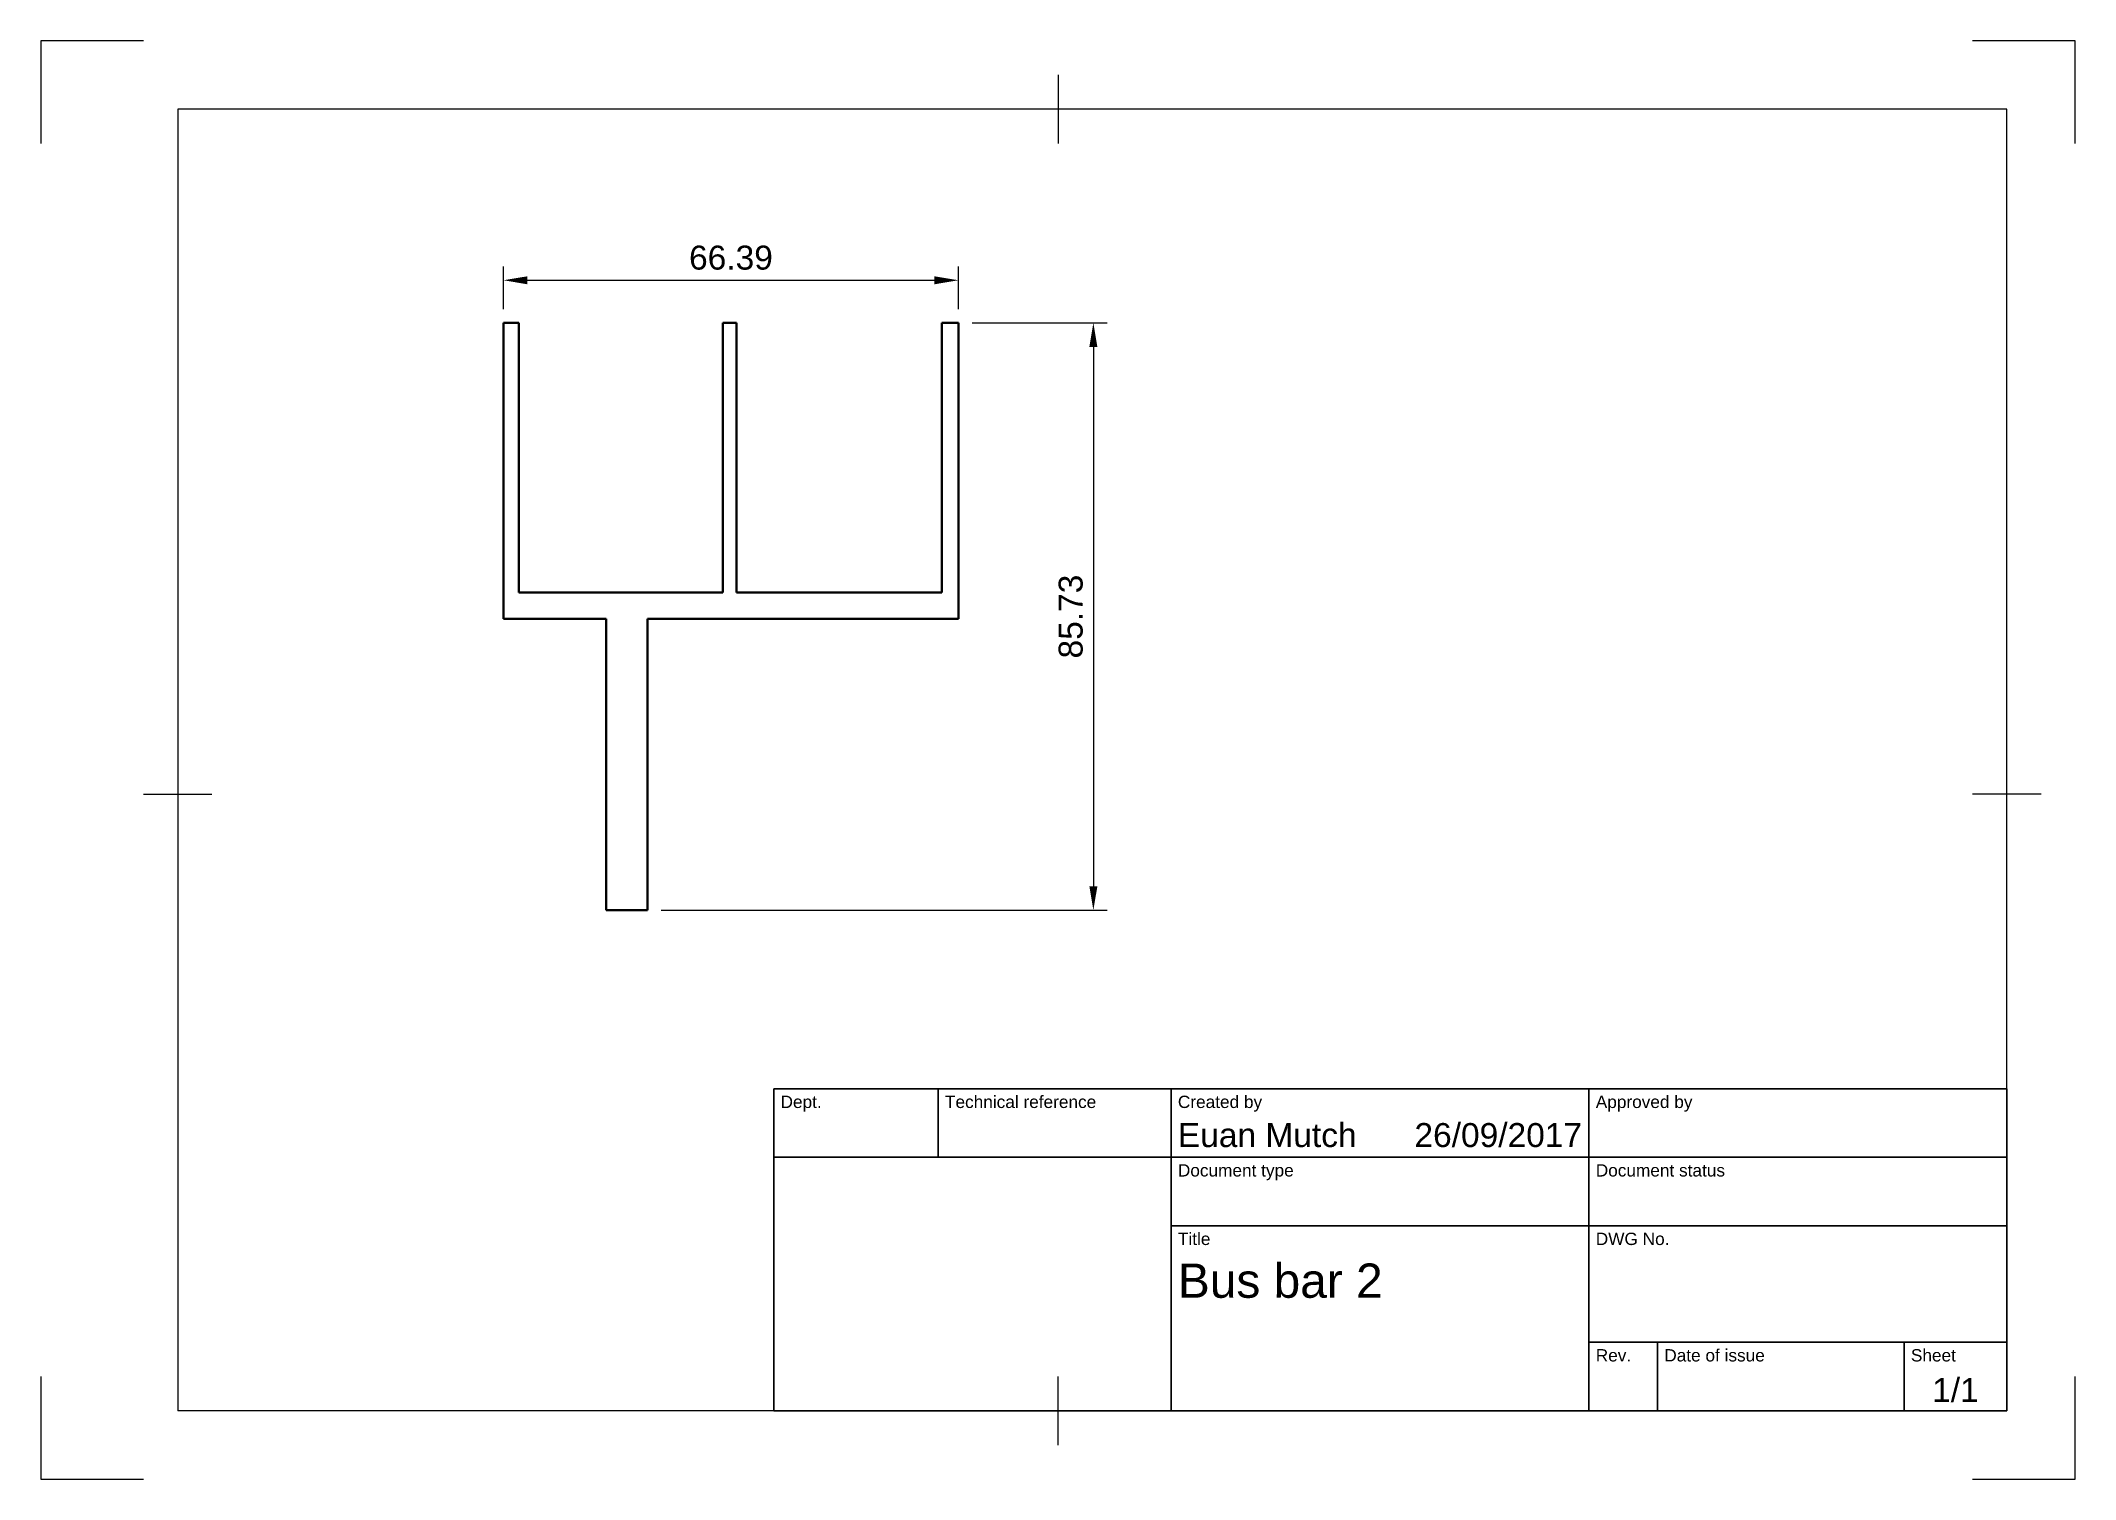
# Model space of a CAD drawing. Header units: millimetres. Extents: x 0 to 297, y 0 to 210.
import ezdxf
from ezdxf.enums import TextEntityAlignment as Align

# ---------------------------------------------------------------- set-up
doc = ezdxf.new("R2010")
doc.units = ezdxf.units.MM
doc.header["$LTSCALE"] = 0.75
for name, color, linetype, lineweight in [('Border', 7, 'Continuous', 25), ('Dimensions', 7, 'Continuous', 25), ('TitleBlock', 7, 'Continuous', 35), ('Visible', 7, 'Continuous', 50)]:
    doc.layers.add(name, color=color, linetype=linetype, lineweight=lineweight)
doc.styles.add('FusionTitle', font='arial.ttf')
doc.styles.get("Standard").update_dxf_attribs({"font": 'arial.ttf'})
doc.dimstyles.new('ISO-25', dxfattribs={"dimtxt": 3.5, "dimasz": 3.5, "dimexe": 2, "dimexo": 2, "dimgap": 1.5, "dimtad": 1, "dimdsep": 46, "dimtxsty": 'Standard', "dimcen": 0, "dimclrd": 256, "dimclre": 256, "dimclrt": 256, "dimazin": 3, "dimtp": 0.1, "dimtm": 0.1, "dimtfac": 0.714, "dimtmove": 0, "dimatfit": 3, "dimfxl": 1, "dimarcsym": 0})

# ---------------------------------------------------------------- blocks, each defined once
blk = doc.blocks.new('CustomObjectsInViewport3_0')
at = {"layer": 'Visible'}
for p, q in [((67.56, 168.8), (67.56, 125.62)), ((69.82, 168.8), (67.56, 168.8)), ((69.82, 129.43), (69.82, 168.8)), ((99.56, 168.8), (99.56, 129.43)), ((101.57, 168.8), (99.56, 168.8)), ((101.57, 129.43), (101.57, 168.8)), ((131.56, 168.8), (131.56, 129.43)), ((133.96, 168.8), (131.56, 168.8)), ((133.96, 125.62), (133.96, 168.8)), ((99.56, 129.43), (69.82, 129.43)), ((131.56, 129.43), (101.57, 129.43)), ((67.56, 125.62), (82.56, 125.62)), ((82.56, 125.62), (82.56, 83.07)), ((88.56, 125.62), (133.96, 125.62)), ((88.56, 83.07), (88.56, 125.62)), ((82.56, 83.07), (88.56, 83.07))]:
    blk.add_line(p, q, dxfattribs=at)
blk = doc.blocks.new('ISO_A4(L)_SHEET')
at = {"layer": 'Border'}
for p, q in [((0, 210), (0, 195)), ((15, 210), (0, 210)), ((297, 210), (282, 210)), ((297, 195), (297, 210)), ((148.5, 205), (148.5, 195)), ((287, 200), (20, 200)), ((20, 200), (20, 10)), ((287, 10), (287, 200)), ((15, 100), (25, 100)), ((292, 100), (282, 100)), ((0, 15), (0, 0)), ((148.5, 5), (148.5, 15)), ((297, 0), (297, 15)), ((287, 10), (20, 10)), ((0, 0), (15, 0)), ((282, 0), (297, 0))]:
    blk.add_line(p, q, dxfattribs=at)
blk = doc.blocks.new('ISO_TITLEBLOCK')
at = {"layer": 'TitleBlock'}
for p, q in [((0, 47), (-180, 47)), ((-180, 47), (-180, 0)), ((-156, 37), (-156, 47)), ((-122, 0), (-122, 47)), ((-61, 0), (-61, 47)), ((0, 0), (0, 47)), ((-180, 37), (0, 37)), ((-122, 27), (0, 27)), ((-61, 10), (0, 10)), ((-51, 0), (-51, 10)), ((-15, 0), (-15, 10)), ((-180, 0), (0, 0))]:
    blk.add_line(p, q, dxfattribs=at)
at = {"layer": 'TitleBlock', "style": 'FusionTitle'}
for s, p in [('Dept.', (-179, 46)), ('Technical reference', (-155, 46)), ('Created by', (-121, 46)), ('Approved by', (-60, 46)), ('Document type', (-121, 36)), ('Document status', (-60, 36)), ('Title', (-121, 26)), ('DWG No.', (-60, 26)), ('Rev.', (-60, 9)), ('Date of issue', (-50, 9)), ('Sheet', (-14, 9))]:
    blk.add_text(s, height=1.8, dxfattribs=at).set_placement(p, align=Align.TOP_LEFT)
for tag, p, height in [('DEPT', (-179, 38.5), 3.5), ('TECHNICAL_REFERENCE', (-155, 38.5), 3.5), ('CREATED_BY', (-121, 38.5), 3.5), ('APPROVED_BY', (-60, 38.5), 3.5), ('DOCUMENT_TYPE', (-121, 28.5), 3.5), ('DOCUMENT_STATUS', (-60, 28.5), 3.5), ('TITLE_1', (-121, 16.5), 5), ('TITLE_2', (-121, 9), 5), ('TITLE_3', (-121, 1.5), 5), ('DATE_OF_ISSUE', (-50, 1.5), 3.5)]:
    blk.add_attdef(tag, p, '', height=height, dxfattribs=at)
for tag, p in [('CREATED_DATE', (-62, 38.5)), ('APPROVED_DATE', (-1, 38.5))]:
    blk.add_attdef(tag, text='', height=3.5, dxfattribs=at).set_placement(p, align=Align.RIGHT)
for tag, height, p in [('DRAWING_NUMBER', 5, (-30.5, 16.6)), ('REV', 3.5, (-56, 3.1)), ('SHEET', 3.5, (-7.5, 3.1))]:
    blk.add_attdef(tag, text='', height=height, dxfattribs=at).set_placement(p, align=Align.MIDDLE)
blk = doc.blocks.new('*D6')
at = {"layer": 'Defpoints', "color": 0, "transparency": 16777216}
for p in [(133.96, 168.8), (88.56, 83.07), (153.66, 83.07)]:
    blk.add_point(p, dxfattribs=at)
at = {"layer": 'Dimensions', "lineweight": -2, "transparency": 16777216}
for p, q in [((135.96, 168.8), (155.66, 168.8)), ((153.66, 165.3), (153.66, 86.57)), ((90.56, 83.07), (155.66, 83.07))]:
    blk.add_line(p, q, dxfattribs=at)
at = {"layer": 'Dimensions', "transparency": 16777216}
for points in [[(153.08, 165.3), (154.25, 165.3), (153.66, 168.8)], [(153.08, 86.57), (154.25, 86.57), (153.66, 83.07)]]:
    blk.add_solid(points, dxfattribs=at)
at = {"layer": 'Dimensions', "transparency": 16777216, "insert": (150.37, 125.94), "char_height": 3.5, "attachment_point": 5, "rotation": 90}
blk.add_mtext('85.73', dxfattribs=at)
blk = doc.blocks.new('*D7')
at = {"layer": 'Defpoints', "color": 0, "transparency": 16777216}
for p in [(133.96, 175.03), (67.56, 168.8), (133.96, 168.8)]:
    blk.add_point(p, dxfattribs=at)
at = {"layer": 'Dimensions', "lineweight": -2, "transparency": 16777216}
for p, q in [((67.56, 170.8), (67.56, 177.03)), ((133.96, 170.8), (133.96, 177.03)), ((71.06, 175.03), (130.46, 175.03))]:
    blk.add_line(p, q, dxfattribs=at)
at = {"layer": 'Dimensions', "transparency": 16777216}
for points in [[(71.06, 175.61), (71.06, 174.44), (67.56, 175.03)], [(130.46, 175.61), (130.46, 174.44), (133.96, 175.03)]]:
    blk.add_solid(points, dxfattribs=at)
at = {"layer": 'Dimensions', "transparency": 16777216, "insert": (100.76, 178.31), "char_height": 3.5, "attachment_point": 5}
blk.add_mtext('66.39', dxfattribs=at)

msp = doc.modelspace()

# ---------------------------------------------------------------- block references
msp.add_blockref('CustomObjectsInViewport3_0', (0, 0))
at = {"layer": 'Border'}
msp.add_blockref('ISO_A4(L)_SHEET', (0, 0), dxfattribs=at)
at = {"layer": 'TitleBlock'}
msp.add_blockref('ISO_TITLEBLOCK', (287, 10), dxfattribs=at).add_auto_attribs({'CREATED_DATE': '26/09/2017', 'SHEET': '1/1', 'TITLE_1': 'Bus bar 2', 'CREATED_BY': 'Euan Mutch'})

# ---------------------------------------------------------------- dimensions: what is measured, and where the dimension line sits
at = {"layer": 'Dimensions'}
for base, p1, p2, angle, picture, middle in [((133.955, 175.025), (67.563, 168.798), (133.955, 168.798), 180, '*D7', (100.759, 178.313)), ((153.66199967, 83.073275052), (133.955193884, 168.798275052), (88.562193884, 83.073275052), 90, '*D6', (150.373800488, 125.935775052))]:
    dim = msp.add_linear_dim(base=base, p1=p1, p2=p2, angle=angle, dimstyle='ISO-25', override={"dimlfac": 1}, dxfattribs=at)
    dim.commit()
    dim.dimension.update_dxf_attribs({"geometry": picture, "text_midpoint": middle})

doc.saveas('drawing.dxf')
